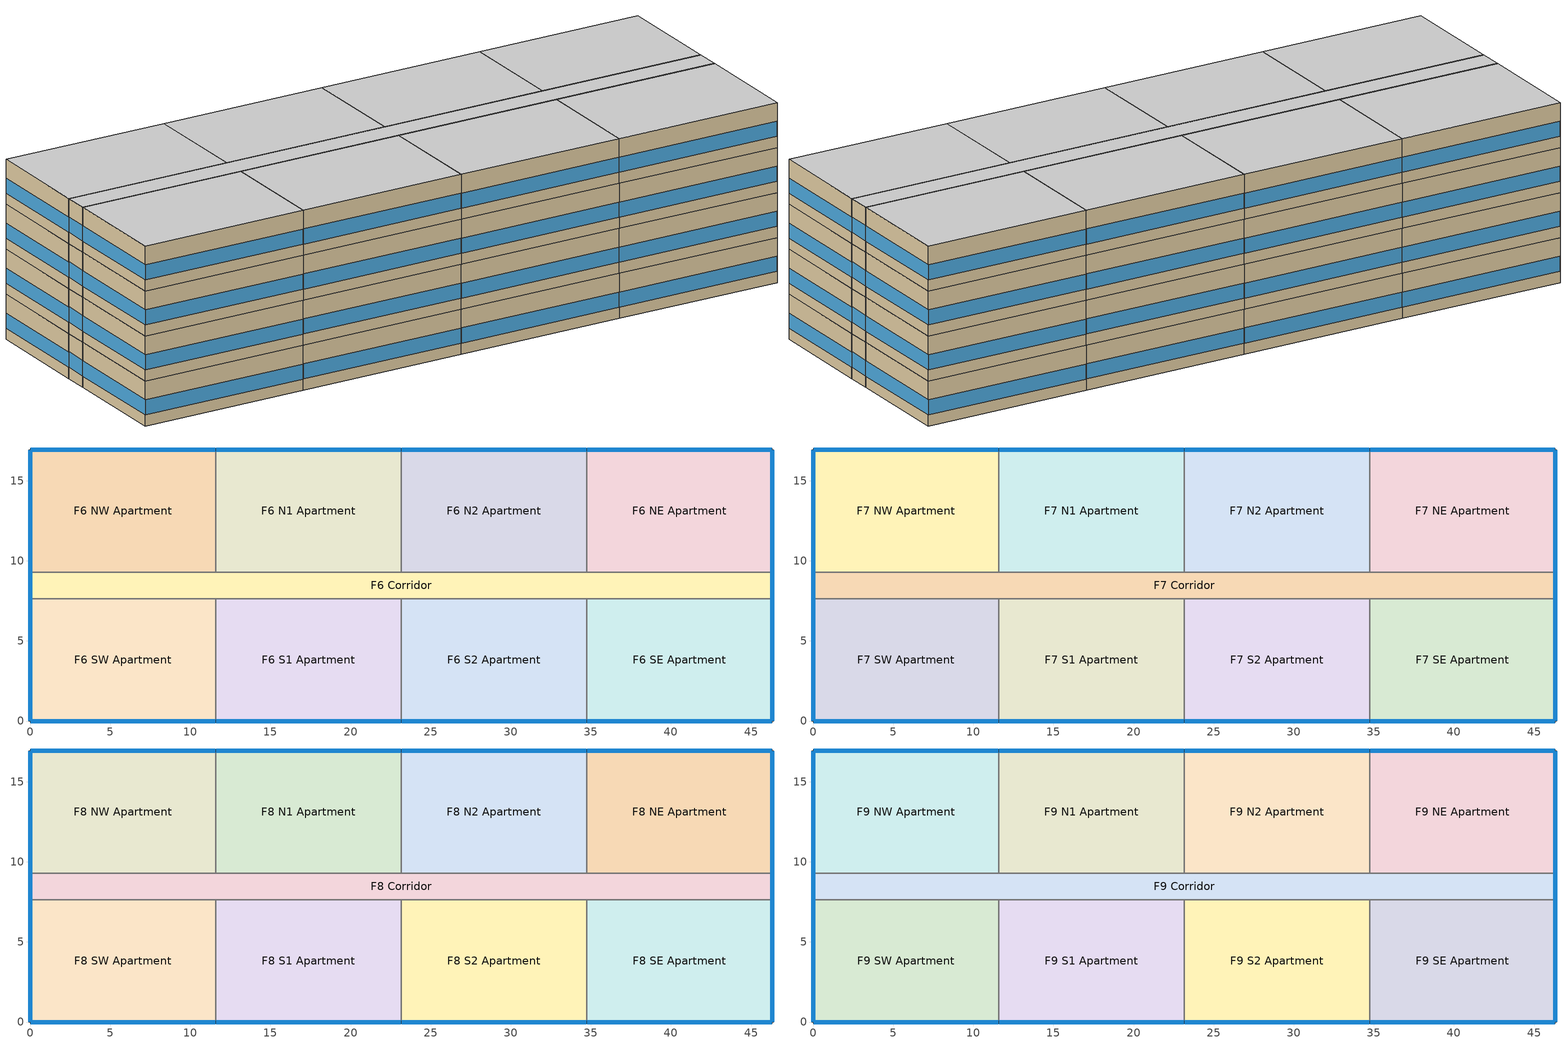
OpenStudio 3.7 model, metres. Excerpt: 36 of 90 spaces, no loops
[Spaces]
F6 S2 Apartment
 floor to M S2 Apartment: 34.75,7.62 34.75,0 23.16,0 23.16,7.62 z15.24
 wall outside: 23.16,0 34.75,0 z15.24:18.29
 wall to F6 Corridor: 34.75,7.62 23.16,7.62 z15.24:18.29
 wall to F6 S1 Apartment: 23.16,7.62 23.16,0 z15.24:18.29
 wall to F6 SE Apartment: 34.75,0 34.75,7.62 z15.24:18.29
 window (BTAP-Ext-FixedWindow:U=0.173 SHGC=0.600): 23.19,0 34.72,0 z16:17.02
F6 NE Apartment
 floor to M NE Apartment: 46.33,16.92 46.33,9.3 34.75,9.3 34.75,16.92 z15.24
 wall outside: 46.33,9.3 46.33,16.92 34.75,16.92 z15.24:18.29
 wall to F6 N2 Apartment: 34.75,16.92 34.75,9.3 z15.24:18.29
 wall to F6 Corridor: 34.75,9.3 46.33,9.3 z15.24:18.29
 window (BTAP-Ext-FixedWindow:U=0.173 SHGC=0.600): 46.33,9.32 46.33,16.89 / 46.3,16.92 34.77,16.92 z16:17.02
F6 S1 Apartment
 floor to M S1 Apartment: 23.16,7.62 23.16,0 11.58,0 11.58,7.62 z15.24
 wall outside: 11.58,0 23.16,0 z15.24:18.29
 wall to F6 SW Apartment: 11.58,7.62 11.58,0 z15.24:18.29
 wall to F6 Corridor: 23.16,7.62 11.58,7.62 z15.24:18.29
 window (BTAP-Ext-FixedWindow:U=0.173 SHGC=0.600): 11.61,0 23.14,0 z16:17.02
F6 Corridor
 floor to M Corridor: 46.33,9.3 46.33,7.62 0,7.62 0,9.3 z15.24
 wall outside: 46.33,7.62 46.33,9.3 / 0,9.3 0,7.62 z15.24:18.29
 wall to F6 N1 Apartment: 23.16,9.3 11.58,9.3 z15.24:18.29
 wall to F6 SE Apartment: 34.75,7.62 46.33,7.62 z15.24:18.29
 wall to F6 SW Apartment: 0,7.62 11.58,7.62 z15.24:18.29
 wall to F6 N2 Apartment: 34.75,9.3 23.16,9.3 z15.24:18.29
 wall to F6 NW Apartment: 11.58,9.3 0,9.3 z15.24:18.29
 window (BTAP-Ext-FixedWindow:U=0.173 SHGC=0.600): 46.33,7.65 46.33,9.27 / 0,9.27 0,7.65 z16:17.05
F6 SE Apartment
 floor to M SE Apartment: 46.33,7.62 46.33,0 34.75,0 34.75,7.62 z15.24
 wall outside: 34.75,0 46.33,0 46.33,7.62 z15.24:18.29
 window (BTAP-Ext-FixedWindow:U=0.173 SHGC=0.600): 46.33,0.03 46.33,7.59 / 34.77,0 46.3,0 z16:17.02
F6 N1 Apartment
 floor to M N1 Apartment: 23.16,16.92 23.16,9.3 11.58,9.3 11.58,16.92 z15.24
 wall outside: 23.16,16.92 11.58,16.92 z15.24:18.29
 wall to F6 N2 Apartment: 23.16,9.3 23.16,16.92 z15.24:18.29
 wall to F6 NW Apartment: 11.58,16.92 11.58,9.3 z15.24:18.29
 window (BTAP-Ext-FixedWindow:U=0.173 SHGC=0.600): 23.14,16.92 11.61,16.92 z16:17.02
F6 NW Apartment
 floor to M NW Apartment: 11.58,16.92 11.58,9.3 0,9.3 0,16.92 z15.24
 wall outside: 11.58,16.92 0,16.92 0,9.3 z15.24:18.29
 window (BTAP-Ext-FixedWindow:U=0.173 SHGC=0.600): 11.56,16.92 0.03,16.92 / 0,16.89 0,9.32 z16:17.02
F6 N2 Apartment
 floor to M N2 Apartment: 34.75,16.92 34.75,9.3 23.16,9.3 23.16,16.92 z15.24
 wall outside: 34.75,16.92 23.16,16.92 z15.24:18.29
 window (BTAP-Ext-FixedWindow:U=0.173 SHGC=0.600): 34.72,16.92 23.19,16.92 z16:17.02
F6 SW Apartment
 floor to M SW Apartment: 11.58,7.62 11.58,0 0,0 0,7.62 z15.24
 wall outside: 0,7.62 0,0 11.58,0 z15.24:18.29
 window (BTAP-Ext-FixedWindow:U=0.173 SHGC=0.600): 0.03,0 11.56,0 / 0,7.59 0,0.03 z16:17.02
F7 SE Apartment
 floor to F6 SE Apartment: 46.33,7.62 46.33,0 34.75,0 34.75,7.62 z18.29
 wall outside: 34.75,0 46.33,0 46.33,7.62 z18.29:21.33
 wall to F7 S2 Apartment: 34.75,7.62 34.75,0 z18.29:21.33
 wall to F7 Corridor: 46.33,7.62 34.75,7.62 z18.29:21.33
 window (BTAP-Ext-FixedWindow:U=0.173 SHGC=0.600): 46.33,0.03 46.33,7.59 / 34.77,0 46.3,0 z19.05:20.07
F7 N2 Apartment
 floor to F6 N2 Apartment: 34.75,16.92 34.75,9.3 23.16,9.3 23.16,16.92 z18.29
 wall outside: 34.75,16.92 23.16,16.92 z18.29:21.33
 wall to F7 Corridor: 23.16,9.3 34.75,9.3 z18.29:21.33
 wall to F7 NE Apartment: 34.75,9.3 34.75,16.92 z18.29:21.33
 wall to F7 N1 Apartment: 23.16,16.92 23.16,9.3 z18.29:21.33
 window (BTAP-Ext-FixedWindow:U=0.173 SHGC=0.600): 34.72,16.92 23.19,16.92 z19.05:20.07
F7 NE Apartment
 floor to F6 NE Apartment: 46.33,16.92 46.33,9.3 34.75,9.3 34.75,16.92 z18.29
 wall outside: 46.33,9.3 46.33,16.92 34.75,16.92 z18.29:21.33
 wall to F7 Corridor: 34.75,9.3 46.33,9.3 z18.29:21.33
 window (BTAP-Ext-FixedWindow:U=0.173 SHGC=0.600): 46.33,9.32 46.33,16.89 / 46.3,16.92 34.77,16.92 z19.05:20.07
F7 S2 Apartment
 floor to F6 S2 Apartment: 34.75,7.62 34.75,0 23.16,0 23.16,7.62 z18.29
 wall outside: 23.16,0 34.75,0 z18.29:21.33
 wall to F7 Corridor: 34.75,7.62 23.16,7.62 z18.29:21.33
 wall to F7 S1 Apartment: 23.16,7.62 23.16,0 z18.29:21.33
 window (BTAP-Ext-FixedWindow:U=0.173 SHGC=0.600): 23.19,0 34.72,0 z19.05:20.07
F7 NW Apartment
 floor to F6 NW Apartment: 11.58,16.92 11.58,9.3 0,9.3 0,16.92 z18.29
 wall outside: 11.58,16.92 0,16.92 0,9.3 z18.29:21.33
 wall to F7 Corridor: 0,9.3 11.58,9.3 z18.29:21.33
 wall to F7 N1 Apartment: 11.58,9.3 11.58,16.92 z18.29:21.33
 window (BTAP-Ext-FixedWindow:U=0.173 SHGC=0.600): 11.56,16.92 0.03,16.92 / 0,16.89 0,9.32 z19.05:20.07
F7 N1 Apartment
 floor to F6 N1 Apartment: 23.16,16.92 23.16,9.3 11.58,9.3 11.58,16.92 z18.29
 wall outside: 23.16,16.92 11.58,16.92 z18.29:21.33
 wall to F7 Corridor: 11.58,9.3 23.16,9.3 z18.29:21.33
 window (BTAP-Ext-FixedWindow:U=0.173 SHGC=0.600): 23.14,16.92 11.61,16.92 z19.05:20.07
F7 S1 Apartment
 floor to F6 S1 Apartment: 23.16,7.62 23.16,0 11.58,0 11.58,7.62 z18.29
 wall outside: 11.58,0 23.16,0 z18.29:21.33
 wall to F7 Corridor: 23.16,7.62 11.58,7.62 z18.29:21.33
 wall to F7 SW Apartment: 11.58,7.62 11.58,0 z18.29:21.33
 window (BTAP-Ext-FixedWindow:U=0.173 SHGC=0.600): 11.61,0 23.14,0 z19.05:20.07
F7 Corridor
 floor to F6 Corridor: 46.33,9.3 46.33,7.62 0,7.62 0,9.3 z18.29
 wall outside: 0,9.3 0,7.62 / 46.33,7.62 46.33,9.3 z18.29:21.33
 wall to F7 SW Apartment: 0,7.62 11.58,7.62 z18.29:21.33
 window (BTAP-Ext-FixedWindow:U=0.173 SHGC=0.600): 46.33,7.65 46.33,9.27 / 0,9.27 0,7.65 z19.05:20.1
F7 SW Apartment
 floor to F6 SW Apartment: 11.58,7.62 11.58,0 0,0 0,7.62 z18.29
 wall outside: 0,7.62 0,0 11.58,0 z18.29:21.33
 window (BTAP-Ext-FixedWindow:U=0.173 SHGC=0.600): 0.03,0 11.56,0 / 0,7.59 0,0.03 z19.05:20.07
F8 SW Apartment
 floor to F7 SW Apartment: 11.58,7.62 11.58,0 0,0 0,7.62 z21.33
 wall outside: 0,7.62 0,0 11.58,0 z21.33:24.38
 wall to F8 Corridor: 11.58,7.62 0,7.62 z21.33:24.38
 wall to F8 S1 Apartment: 11.58,0 11.58,7.62 z21.33:24.38
 window (BTAP-Ext-FixedWindow:U=0.173 SHGC=0.600): 0.03,0 11.56,0 / 0,7.59 0,0.03 z22.1:23.12
F8 N1 Apartment
 floor to F7 N1 Apartment: 23.16,16.92 23.16,9.3 11.58,9.3 11.58,16.92 z21.33
 wall outside: 23.16,16.92 11.58,16.92 z21.33:24.38
 wall to F8 NW Apartment: 11.58,16.92 11.58,9.3 z21.33:24.38
 wall to F8 Corridor: 11.58,9.3 23.16,9.3 z21.33:24.38
 wall to F8 N2 Apartment: 23.16,9.3 23.16,16.92 z21.33:24.38
 window (BTAP-Ext-FixedWindow:U=0.173 SHGC=0.600): 23.14,16.92 11.61,16.92 z22.1:23.12
F8 N2 Apartment
 floor to F7 N2 Apartment: 34.75,16.92 34.75,9.3 23.16,9.3 23.16,16.92 z21.33
 wall outside: 34.75,16.92 23.16,16.92 z21.33:24.38
 wall to F8 Corridor: 23.16,9.3 34.75,9.3 z21.33:24.38
 wall to F8 NE Apartment: 34.75,9.3 34.75,16.92 z21.33:24.38
 window (BTAP-Ext-FixedWindow:U=0.173 SHGC=0.600): 34.72,16.92 23.19,16.92 z22.1:23.12
F8 Corridor
 floor to F7 Corridor: 46.33,9.3 46.33,7.62 0,7.62 0,9.3 z21.33
 wall outside: 46.33,7.62 46.33,9.3 / 0,9.3 0,7.62 z21.33:24.38
 wall to F8 S1 Apartment: 11.58,7.62 23.16,7.62 z21.33:24.38
 wall to F8 SE Apartment: 34.75,7.62 46.33,7.62 z21.33:24.38
 wall to F8 NE Apartment: 46.33,9.3 34.75,9.3 z21.33:24.38
 wall to F8 NW Apartment: 11.58,9.3 0,9.3 z21.33:24.38
 wall to F8 S2 Apartment: 23.16,7.62 34.75,7.62 z21.33:24.38
 window (BTAP-Ext-FixedWindow:U=0.173 SHGC=0.600): 46.33,7.65 46.33,9.27 / 0,9.27 0,7.65 z22.1:23.14
F8 S1 Apartment
 floor to F7 S1 Apartment: 23.16,7.62 23.16,0 11.58,0 11.58,7.62 z21.33
 wall outside: 11.58,0 23.16,0 z21.33:24.38
 wall to F8 S2 Apartment: 23.16,0 23.16,7.62 z21.33:24.38
 window (BTAP-Ext-FixedWindow:U=0.173 SHGC=0.600): 11.61,0 23.14,0 z22.1:23.12
F8 S2 Apartment
 floor to F7 S2 Apartment: 34.75,7.62 34.75,0 23.16,0 23.16,7.62 z21.33
 wall outside: 23.16,0 34.75,0 z21.33:24.38
 wall to F8 SE Apartment: 34.75,0 34.75,7.62 z21.33:24.38
 window (BTAP-Ext-FixedWindow:U=0.173 SHGC=0.600): 23.19,0 34.72,0 z22.1:23.12
F8 SE Apartment
 floor to F7 SE Apartment: 46.33,7.62 46.33,0 34.75,0 34.75,7.62 z21.33
 wall outside: 34.75,0 46.33,0 46.33,7.62 z21.33:24.38
 window (BTAP-Ext-FixedWindow:U=0.173 SHGC=0.600): 46.33,0.03 46.33,7.59 / 34.77,0 46.3,0 z22.1:23.12
F8 NW Apartment
 floor to F7 NW Apartment: 11.58,16.92 11.58,9.3 0,9.3 0,16.92 z21.33
 wall outside: 11.58,16.92 0,16.92 0,9.3 z21.33:24.38
 window (BTAP-Ext-FixedWindow:U=0.173 SHGC=0.600): 11.56,16.92 0.03,16.92 / 0,16.89 0,9.32 z22.1:23.12
F8 NE Apartment
 floor to F7 NE Apartment: 46.33,16.92 46.33,9.3 34.75,9.3 34.75,16.92 z21.33
 wall outside: 46.33,9.3 46.33,16.92 34.75,16.92 z21.33:24.38
 window (BTAP-Ext-FixedWindow:U=0.173 SHGC=0.600): 46.33,9.32 46.33,16.89 / 46.3,16.92 34.77,16.92 z22.1:23.12
F9 SE Apartment
 floor to F8 SE Apartment: 46.33,7.62 46.33,0 34.75,0 34.75,7.62 z24.38
 wall outside: 34.75,0 46.33,0 46.33,7.62 z24.38:27.43
 wall to F9 S2 Apartment: 34.75,7.62 34.75,0 z24.38:27.43
 wall to F9 Corridor: 46.33,7.62 34.75,7.62 z24.38:27.43
 window (BTAP-Ext-FixedWindow:U=0.173 SHGC=0.600): 46.33,0.03 46.33,7.59 z25.14:26.17; 34.77,0 46.3,0 z25.14:26.16
 ceiling to T SE Apartment: 46.33,0 46.33,7.62 34.75,7.62 34.75,0 z27.43
F9 N2 Apartment
 floor to F8 N2 Apartment: 34.75,16.92 34.75,9.3 23.16,9.3 23.16,16.92 z24.38
 wall outside: 34.75,16.92 23.16,16.92 z24.38:27.43
 wall to F9 NE Apartment: 34.75,9.3 34.75,16.92 z24.38:27.43
 wall to F9 Corridor: 23.16,9.3 34.75,9.3 z24.38:27.43
 wall to F9 N1 Apartment: 23.16,16.92 23.16,9.3 z24.38:27.43
 window (BTAP-Ext-FixedWindow:U=0.173 SHGC=0.600): 34.72,16.92 23.19,16.92 z25.14:26.16
 ceiling to T N2 Apartment: 34.75,9.3 34.75,16.92 23.16,16.92 23.16,9.3 z27.43
F9 SW Apartment
 floor to F8 SW Apartment: 11.58,7.62 11.58,0 0,0 0,7.62 z24.38
 wall outside: 0,7.62 0,0 11.58,0 z24.38:27.43
 wall to F9 Corridor: 11.58,7.62 0,7.62 z24.38:27.43
 wall to F9 S1 Apartment: 11.58,0 11.58,7.62 z24.38:27.43
 window (BTAP-Ext-FixedWindow:U=0.173 SHGC=0.600): 0.03,0 11.56,0 z25.14:26.16; 0,7.59 0,0.03 z25.14:26.17
 ceiling to T SW Apartment: 11.58,0 11.58,7.62 0,7.62 0,0 z27.43
F9 Corridor
 floor to F8 Corridor: 46.33,9.3 46.33,7.62 0,7.62 0,9.3 z24.38
 wall outside: 0,9.3 0,7.62 / 46.33,7.62 46.33,9.3 z24.38:27.43
 wall to F9 NE Apartment: 46.33,9.3 34.75,9.3 z24.38:27.43
 wall to F9 NW Apartment: 11.58,9.3 0,9.3 z24.38:27.43
 wall to F9 S1 Apartment: 11.58,7.62 23.16,7.62 z24.38:27.43
 wall to F9 N1 Apartment: 23.16,9.3 11.58,9.3 z24.38:27.43
 wall to F9 S2 Apartment: 23.16,7.62 34.75,7.62 z24.38:27.43
 window (BTAP-Ext-FixedWindow:U=0.173 SHGC=0.600): 46.33,7.65 46.33,9.27 / 0,9.27 0,7.65 z25.14:26.19
 ceiling to T Corridor: 46.33,7.62 46.33,9.3 0,9.3 0,7.62 z27.43
F9 NE Apartment
 floor to F8 NE Apartment: 46.33,16.92 46.33,9.3 34.75,9.3 34.75,16.92 z24.38
 wall outside: 46.33,9.3 46.33,16.92 34.75,16.92 z24.38:27.43
 window (BTAP-Ext-FixedWindow:U=0.173 SHGC=0.600): 46.33,9.32 46.33,16.89 z25.14:26.17; 46.3,16.92 34.77,16.92 z25.14:26.16
 ceiling to T NE Apartment: 46.33,9.3 46.33,16.92 34.75,16.92 34.75,9.3 z27.43
F9 S1 Apartment
 floor to F8 S1 Apartment: 23.16,7.62 23.16,0 11.58,0 11.58,7.62 z24.38
 wall outside: 11.58,0 23.16,0 z24.38:27.43
 wall to F9 S2 Apartment: 23.16,0 23.16,7.62 z24.38:27.43
 window (BTAP-Ext-FixedWindow:U=0.173 SHGC=0.600): 11.61,0 23.14,0 z25.14:26.16
 ceiling to T S1 Apartment: 23.16,0 23.16,7.62 11.58,7.62 11.58,0 z27.43
F9 S2 Apartment
 floor to F8 S2 Apartment: 34.75,7.62 34.75,0 23.16,0 23.16,7.62 z24.38
 wall outside: 23.16,0 34.75,0 z24.38:27.43
 window (BTAP-Ext-FixedWindow:U=0.173 SHGC=0.600): 23.19,0 34.72,0 z25.14:26.16
 ceiling to T S2 Apartment: 34.75,0 34.75,7.62 23.16,7.62 23.16,0 z27.43
F9 NW Apartment
 floor to F8 NW Apartment: 11.58,16.92 11.58,9.3 0,9.3 0,16.92 z24.38
 wall outside: 11.58,16.92 0,16.92 0,9.3 z24.38:27.43
 wall to F9 N1 Apartment: 11.58,9.3 11.58,16.92 z24.38:27.43
 window (BTAP-Ext-FixedWindow:U=0.173 SHGC=0.600): 11.56,16.92 0.03,16.92 z25.14:26.16; 0,16.89 0,9.32 z25.14:26.17
 ceiling to T NW Apartment: 11.58,9.3 11.58,16.92 0,16.92 0,9.3 z27.43
F9 N1 Apartment
 floor to F8 N1 Apartment: 23.16,16.92 23.16,9.3 11.58,9.3 11.58,16.92 z24.38
 wall outside: 23.16,16.92 11.58,16.92 z24.38:27.43
 window (BTAP-Ext-FixedWindow:U=0.173 SHGC=0.600): 23.14,16.92 11.61,16.92 z25.14:26.16
 ceiling to T N1 Apartment: 23.16,9.3 23.16,16.92 11.58,16.92 11.58,9.3 z27.43
[Site]
Calgary Intl AP_AB_CAN: Latitude {deg}=51.11; Longitude {deg}=-114.02; Time Zone {hr}=-7; Elevation {m}=1084.1; Terrain=City
[Building]
HighriseApartment: North Axis {deg}=0; Default Construction Set=BTAP-Mass at hdd = 5000.0; Standards Number of Stories=10; Standards Number of Above Ground Stories=10; Standards Template=NECB2020; Standards Building Type=HighriseApartment
[Site:WaterMainsTemperature]
Calculation Method=Correlation; Annual Average Outdoor Air Temperature {C}=4.69167; Maximum Difference In Monthly Average Outdoor Air Temperatures {deltaC}=24.6
[Site:GroundTemperature:BuildingSurface]
19.527, 19.502, 19.536, 19.598, 20.002, 21.64, 22.225, 22.375, 21.449, 20.121, 19.802, 19.633
[ClimateZones]
Climate Zone Institution Name 1=ASHRAE; Climate Zone Document Name 1=ANSI/ASHRAE Standard 169; Climate Zone Document Year 1=2006; Climate Zone Value 1=7
[SizingPeriod:DesignDay] Barometric Pressure {Pa}=88961; Rain Indicator=No; Snow Indicator=No; Day of Month=21; Daylight Saving Time Indicator=No; Humidity Condition Type=Wetbulb; Dry-Bulb Temperature Range Modifier Type=DefaultMultipliers
Name | Maximum Dry-Bulb Temperature {C} | Daily Dry-Bulb Temperature Range {deltaC} | Wind Speed {m/s} | Wind Direction {deg} | Month | Day Type | Wetbulb or DewPoint at Maximum Dry-Bulb {C} | Solar Model Indicator | ASHRAE Clear Sky Optical Depth for Beam Irradiance | ASHRAE Clear Sky Optical Depth for Diffuse Irradiance | Sky Clearness
Calgary Intl AP Ann Clg .4% Condns DB=>MWB | 28.8 | 12.3 | 4.5 | 160 | 7 | SummerDesignDay | 16 | ASHRAETau | 0.34 | 2.419
Calgary Intl AP Ann Clg .4% Condns WB=>MDB | 25.5 | 12.3 | 4.5 | 160 | 7 | SummerDesignDay | 17.8 | ASHRAETau | 0.34 | 2.419
Calgary Intl AP Ann Htg 99.6% Condns DB | -27.7 | 0 | 2.7 | 200 | 1 | WinterDesignDay | -27.7 | ASHRAEClearSky |  |  | 0
[Site:GroundTemperature:Shallow]
-1.6, -5.4, -6.4, -5.5, -0.4, 5.3, 10.8, 14.7, 15.8, 14, 9.5, 4
[Site:GroundTemperature:Deep]
4, 1.3, -0.4, -0.9, 0.1, 2.3, 5.2, 8, 9.9, 10.3, 9.2, 7
[Site:GroundTemperature:FCfactorMethod]
January Ground Temperature {C}=5.5; February Ground Temperature {C}=-2; March Ground Temperature {C}=-7.6; April Ground Temperature {C}=-6.3; May Ground Temperature {C}=-6.6; June Ground Temperature {C}=-0.3; July Ground Temperature {C}=4.9; August Ground Temperature {C}=10.2; September Ground Temperature {C}=13.8; October Ground Temperature {C}=17; November Ground Temperature {C}=16.6; December Ground Temperature {C}=11.1
[Material:NoMass] Roughness=Smooth; Thermal Absorptance=0.9; Solar Absorptance=0.7
Name | Thermal Resistance {m2-K/W} | Visible Absorptance
Typical Carpet Pad; Typical Carpet Pad 1 | 0.21648 | 0.8
Typical Insulation 1 | 6.98591 | 0.7
Typical Insulation 2 | 4.38022 | 0.7
Typical Insulation 3 | 8.26445 | 0.7
Typical Carpet Pad 2 | 1.25503 | 0.8
Typical Carpet Pad 3; Typical Carpet Pad 4 | 3.45515 | 0.8
Typical Insulation 4 | 0.578017 | 0.7
Typical Insulation 5 | 0.578035 | 0.7
[Material]
Name | Roughness | Thickness {m} | Conductivity {W/m-K} | Density {kg/m3} | Specific Heat {J/kg-K} | Thermal Absorptance | Solar Absorptance | Visible Absorptance
G05 25mm wood | MediumSmooth | 0.0254 | 0.15 | 608 | 1630 | 0.9 | 0.5 | 0.5
100mm Normalweight concrete floor 1 | MediumSmooth | 0.1016 | 2.31 | 2322 | 832
G01 13mm gypsum board 1 | Smooth | 0.0127 | 0.16 | 800 | 1090 | 0.9 | 0.7 | 0.5
4 in. Normalweight Concrete Floor 1 | MediumRough | 0.1016 | 2.31 | 2322 | 832 | 0.9 | 0.7 | 0.7
1IN Stucco 1 | Smooth | 0.0253 | 0.6918 | 1858 | 837 | 0.9 | 0.7 | 0.92
8IN CONCRETE HW RefBldg 1 | Rough | 0.2032 | 1.311 | 2240 | 836.8 | 0.9 | 0.7 | 0.7
1/2IN Gypsum 1 | Smooth | 0.0127 | 0.16 | 784.9 | 830 | 0.9 | 0.4 | 0.4
Metal Roof Surface 1; F08 Metal surface 1 | Smooth | 0.0008 | 45.28 | 7824 | 500 | 0.9 | 0.7 | 0.7
6 in. Normalweight Concrete Floor 1; 6 in. Normalweight Concrete Floor 2; 6 in. Normalweight Concrete Floor 3 | MediumRough | 0.1524 | 2.31 | 2322 | 832 | 0.9 | 0.7 | 0.7
[Construction]
BTAP-Int-Partition; BTAP-Int-Door: G05 25mm wood
BTAP-Int-Floor: 100mm Normalweight concrete floor 1, Typical Carpet Pad
BTAP-Int-Wall: G01 13mm gypsum board 1, G01 13mm gypsum board 1
BTAP-Int-Ceiling: Typical Carpet Pad, 100mm Normalweight concrete floor 1
BTAP-Int-Window: SimpleGlazing
BTAP-Ext-Floor-Mass:U-0.138: Typical Insulation 1, 4 in. Normalweight Concrete Floor 1, Typical Carpet Pad 1
BTAP-Ext-Wall-Mass:U-0.215: 1IN Stucco 1, 8IN CONCRETE HW RefBldg 1, Typical Insulation 2, 1/2IN Gypsum 1
BTAP-Ext-Roof-Metal:U-0.121: Metal Roof Surface 1, Typical Insulation 3
BTAP-Grnd-Floor-Mass:U-0.757: 6 in. Normalweight Concrete Floor 1, Typical Carpet Pad 2
BTAP-Grnd-Wall-Mass:U-0.284: 6 in. Normalweight Concrete Floor 2, Typical Carpet Pad 3
BTAP-Grnd-Roof-Mass:U-0.284: 6 in. Normalweight Concrete Floor 3, Typical Carpet Pad 4
BTAP-Ext-FixedWindow:U=0.173 SHGC=0.600; BTAP-Ext-GlassDoors:U=0.173 SHGC=0.600: SimpleGlazing:U=0.173 SHGC=0.600
BTAP-Ext-Door:U-1.73: F08 Metal surface 1, Typical Insulation 4
BTAP-Ext-OverHeadDoor:U-1.73: Typical Insulation 5
BTAP-Ext-Skylights:U=0.241 SHGC=0.600; BTAP-Ext-DaylightDomes:U=0.241 SHGC=0.600; BTAP-Ext-DaylightDiffuser:U=0.241 SHGC=0.600: SimpleGlazing:U=0.241 SHGC=0.600
[DefaultConstructionSet]
BTAP-Mass at hdd = 5000.0: Default Exterior Surface Constructions=BTAP-Mass at hdd = 5000.0; Default Interior Surface Constructions=Default Surface Constructions 2; Default Ground Contact Surface Constructions=BTAP-Mass at hdd = 5000.0 1; Default Exterior SubSurface Constructions=BTAP-Mass at hdd = 5000.0; Default Interior SubSurface Constructions=Default Sub Surface Constructions 2; Interior Partition Construction=BTAP-Int-Partition
[DefaultSurfaceConstructions]
Name | Floor Construction | Wall Construction | Roof Ceiling Construction
Default Surface Constructions 2 | BTAP-Int-Floor | BTAP-Int-Wall | BTAP-Int-Ceiling
BTAP-Mass at hdd = 5000.0 | BTAP-Ext-Floor-Mass:U-0.138 | BTAP-Ext-Wall-Mass:U-0.215 | BTAP-Ext-Roof-Metal:U-0.121
BTAP-Mass at hdd = 5000.0 1 | BTAP-Grnd-Floor-Mass:U-0.757 | BTAP-Grnd-Wall-Mass:U-0.284 | BTAP-Grnd-Roof-Mass:U-0.284
[DefaultSubSurfaceConstructions]
Name | Fixed Window Construction | Operable Window Construction | Door Construction | Glass Door Construction | Overhead Door Construction | Skylight Construction | Tubular Daylight Dome Construction | Tubular Daylight Diffuser Construction
Default Sub Surface Constructions 2 | BTAP-Int-Window | BTAP-Int-Window | BTAP-Int-Door
BTAP-Mass at hdd = 5000.0 | BTAP-Ext-FixedWindow:U=0.173 SHGC=0.600 | BTAP-Ext-FixedWindow:U=0.173 SHGC=0.600 | BTAP-Ext-Door:U-1.73 | BTAP-Ext-GlassDoors:U=0.173 SHGC=0.600 | BTAP-Ext-OverHeadDoor:U-1.73 | BTAP-Ext-Skylights:U=0.241 SHGC=0.600 | BTAP-Ext-DaylightDomes:U=0.241 SHGC=0.600 | BTAP-Ext-DaylightDiffuser:U=0.241 SHGC=0.600
[WindowMaterial:SimpleGlazingSystem] Solar Heat Gain Coefficient=0.6; Visible Transmittance=0.21
Name | U-Factor {W/m2-K}
SimpleGlazing | 2.2
SimpleGlazing:U=0.173 SHGC=0.600 | 1.73
SimpleGlazing:U=0.241 SHGC=0.600 | 2.41
[Space] Part of Total Floor Area=Yes; Volume {m3}=Autocalculate
Name | Space Type | Building Story | Thermal Zone
F8 SE Apartment | Space Function Dwelling units general | Building Story 8 | DU_BT=Space Function_ST=Dwelling units general_FL=Building Story 8_SCHG 5
F8 SW Apartment | Space Function Dwelling units general | Building Story 8 | DU_BT=Space Function_ST=Dwelling units general_FL=Building Story 8_SCHG 3
F6 NE Apartment | Space Function Dwelling units general | Building Story 6 | DU_BT=Space Function_ST=Dwelling units general_FL=Building Story 6_SCHG 5
F9 SE Apartment | Space Function Dwelling units general | Building Story 9 | DU_BT=Space Function_ST=Dwelling units general_FL=Building Story 9_SCHG 5
F6 S1 Apartment | Space Function Dwelling units general | Building Story 6 | DU_BT=Space Function_ST=Dwelling units general_FL=Building Story 6_SCHG 6
F7 S1 Apartment | Space Function Dwelling units general | Building Story 7 | DU_BT=Space Function_ST=Dwelling units general_FL=Building Story 7_SCHG 5
F7 SE Apartment | Space Function Dwelling units general | Building Story 7 | DU_BT=Space Function_ST=Dwelling units general_FL=Building Story 7_SCHG 2
F6 SE Apartment | Space Function Dwelling units general | Building Story 6 | DU_BT=Space Function_ST=Dwelling units general_FL=Building Story 6_SCHG 4
F7 NW Apartment | Space Function Dwelling units general | Building Story 7 | DU_BT=Space Function_ST=Dwelling units general_FL=Building Story 7_SCHG 4
F7 N2 Apartment | Space Function Dwelling units general | Building Story 7 | DU_BT=Space Function_ST=Dwelling units general_FL=Building Story 7_SCHG 7
F7 SW Apartment | Space Function Dwelling units general | Building Story 7 | DU_BT=Space Function_ST=Dwelling units general_FL=Building Story 7_SCHG 1
F8 N1 Apartment | Space Function Dwelling units general | Building Story 8 | DU_BT=Space Function_ST=Dwelling units general_FL=Building Story 8_SCHG 7
F7 NE Apartment | Space Function Dwelling units general | Building Story 7 | DU_BT=Space Function_ST=Dwelling units general_FL=Building Story 7_SCHG
F8 N2 Apartment | Space Function Dwelling units general | Building Story 8 | DU_BT=Space Function_ST=Dwelling units general_FL=Building Story 8_SCHG 4
F9 S1 Apartment | Space Function Dwelling units general | Building Story 9 | DU_BT=Space Function_ST=Dwelling units general_FL=Building Story 9_SCHG 3
F6 S2 Apartment | Space Function Dwelling units general | Building Story 6 | DU_BT=Space Function_ST=Dwelling units general_FL=Building Story 6_SCHG 7
F9 NW Apartment | Space Function Dwelling units general | Building Story 9 | DU_BT=Space Function_ST=Dwelling units general_FL=Building Story 9_SCHG 6
F6 Corridor | Space Function Corridor/Transition area other-sch-G | Building Story 6 | WILD_ST=Corridor/Transition area other-sch-G_FL=Building Story 6_SCH=G
F7 S2 Apartment | Space Function Dwelling units general | Building Story 7 | DU_BT=Space Function_ST=Dwelling units general_FL=Building Story 7_SCHG 6
F9 NE Apartment | Space Function Dwelling units general | Building Story 9 | DU_BT=Space Function_ST=Dwelling units general_FL=Building Story 9_SCHG 4
F8 NE Apartment | Space Function Dwelling units general | Building Story 8 | DU_BT=Space Function_ST=Dwelling units general_FL=Building Story 8_SCHG 6
F9 N2 Apartment | Space Function Dwelling units general | Building Story 9 | DU_BT=Space Function_ST=Dwelling units general_FL=Building Story 9_SCHG 2
F9 S2 Apartment | Space Function Dwelling units general | Building Story 9 | DU_BT=Space Function_ST=Dwelling units general_FL=Building Story 9_SCHG 1
F8 Corridor | Space Function Corridor/Transition area other-sch-G | Building Story 8 | WILD_ST=Corridor/Transition area other-sch-G_FL=Building Story 8_SCH=G
F8 S1 Apartment | Space Function Dwelling units general | Building Story 8 | DU_BT=Space Function_ST=Dwelling units general_FL=Building Story 8_SCHG 2
F7 N1 Apartment | Space Function Dwelling units general | Building Story 7 | DU_BT=Space Function_ST=Dwelling units general_FL=Building Story 7_SCHG 3
F8 NW Apartment | Space Function Dwelling units general | Building Story 8 | DU_BT=Space Function_ST=Dwelling units general_FL=Building Story 8_SCHG 1
F9 N1 Apartment | Space Function Dwelling units general | Building Story 9 | DU_BT=Space Function_ST=Dwelling units general_FL=Building Story 9_SCHG
F6 N1 Apartment | Space Function Dwelling units general | Building Story 6 | DU_BT=Space Function_ST=Dwelling units general_FL=Building Story 6_SCHG 3
F8 S2 Apartment | Space Function Dwelling units general | Building Story 8 | DU_BT=Space Function_ST=Dwelling units general_FL=Building Story 8_SCHG
F6 N2 Apartment | Space Function Dwelling units general | Building Story 6 | DU_BT=Space Function_ST=Dwelling units general_FL=Building Story 6_SCHG 1
F9 SW Apartment | Space Function Dwelling units general | Building Story 9 | DU_BT=Space Function_ST=Dwelling units general_FL=Building Story 9_SCHG 7
F9 Corridor | Space Function Corridor/Transition area other-sch-G | Building Story 9 | WILD_ST=Corridor/Transition area other-sch-G_FL=Building Story 9_SCH=G
F6 NW Apartment | Space Function Dwelling units general | Building Story 6 | DU_BT=Space Function_ST=Dwelling units general_FL=Building Story 6_SCHG
F7 Corridor | Space Function Corridor/Transition area other-sch-G | Building Story 7 | WILD_ST=Corridor/Transition area other-sch-G_FL=Building Story 7_SCH=G
F6 SW Apartment | Space Function Dwelling units general | Building Story 6 | DU_BT=Space Function_ST=Dwelling units general_FL=Building Story 6_SCHG 2
[EvaporativeFluidCooler:SingleSpeed]
Central Tower: Design Air Flow Rate {m3/s}=autosize; Fan Power at Design Air Flow Rate {W}=autosize; Design Spray Water Flow Rate {m3/s}=0.002208; Performance Input Method=UFactorTimesAreaAndDesignWaterFlowRate; U-factor Times Area Value at Design Air Flow Rate {W/K}=autosize; Design Water Flow Rate {m3/s}=autosize; Capacity Control=FanCycling; Sizing Factor=1; Evaporation Loss Mode=SaturatedExit; Drift Loss Percent {percent}=0.008; Blowdown Calculation Mode=ConcentrationRatio; Blowdown Concentration Ratio=3
[BuildingStory]
Name | Nominal Z Coordinate {m}
Building Story 6 | 15.2393
Building Story 7 | 18.2871
Building Story 8 | 21.3349
Building Story 9 | 24.3828
[SpaceType] Standards Building Type=Space Function
Name | Default Schedule Set | Design Specification Outdoor Air Object | Standards Space Type
Space Function Corridor/Transition area other-sch-G | Space Function Corridor/Transition area other-sch-G Schedule Set | Space Function Corridor/Transition area other-sch-G Ventilation | Corridor/Transition area other-sch-G
Space Function Dwelling units general | Space Function Dwelling units general Schedule Set | Space Function Dwelling units general Ventilation | Dwelling units general
[People:Definition] Number of People Calculation Method=People/Area; Fraction Radiant=0.3
Name | People per Space Floor Area {person/m2}
Space Function Corridor/Transition area other-sch-G People Definition | 0.0100036
Space Function Dwelling units general People Definition | 0.0400145
[People] Work Efficiency Schedule=Work Efficiency Schedule; Clothing Insulation Schedule=Clothing Schedule; Air Velocity Schedule=Air Velocity Schedule; Multiplier=1
Name | People Definition | Space or SpaceType
Space Function Corridor/Transition area other-sch-G People | Space Function Corridor/Transition area other-sch-G People Definition | Space Function Corridor/Transition area other-sch-G
Space Function Dwelling units general People | Space Function Dwelling units general People Definition | Space Function Dwelling units general
[Lights:Definition] Design Level Calculation Method=Watts/Area; Fraction Radiant=0.5; Fraction Visible=0.2
Name | Watts per Space Floor Area {W/m2}
Space Function Corridor/Transition area other-sch-G Lights Definition | 4.4
Space Function Dwelling units general Lights Definition | 5.00182
[Lights] Fraction Replaceable=1
Name | Lights Definition | Space or SpaceType
Space Function Corridor/Transition area other-sch-G Lights | Space Function Corridor/Transition area other-sch-G Lights Definition | Space Function Corridor/Transition area other-sch-G
Space Function Dwelling units general Lights | Space Function Dwelling units general Lights Definition | Space Function Dwelling units general
[DesignSpecification:OutdoorAir] Outdoor Air Method=Sum; Outdoor Air Flow per Floor Area {m3/s-m2}=0.0003048
Name | Outdoor Air Flow per Person {m3/s-person}
Space Function Corridor/Transition area other-sch-G Ventilation
Space Function Dwelling units general Ventilation | 0.00235974
[DefaultScheduleSet] Number of People Schedule=NECB-G-Occupancy; People Activity Level Schedule=NECB-Activity; Lighting Schedule=NECB-G-Lighting; Electric Equipment Schedule=NECB-G-Electric-Equipment; Infiltration Schedule=Always On
Space Function Corridor/Transition area other-sch-G Schedule Set; Space Function Dwelling units general Schedule Set
[ThermostatSetpoint:DualSetpoint] Heating Setpoint Temperature Schedule=NECB-G-Thermostat Setpoint-Heating; Cooling Setpoint Temperature Schedule=NECB-G-Thermostat Setpoint-Cooling
Space Function Dwelling units general Thermostat 164; Space Function Dwelling units general Thermostat 168; Space Function Dwelling units general Thermostat 169; Space Function Dwelling units general Thermostat 173; Space Function Dwelling units general Thermostat 174; Space Function Dwelling units general Thermostat 176; Space Function Dwelling units general Thermostat 177; Space Function Dwelling units general Thermostat 180; Space Function Dwelling units general Thermostat 181; Space Function Dwelling units general Thermostat 182; Space Function Dwelling units general Thermostat 187; Space Function Dwelling units general Thermostat 188; Space Function Dwelling units general Thermostat 190; Space Function Dwelling units general Thermostat 191; Space Function Dwelling units general Thermostat 192; Space Function Dwelling units general Thermostat 193; Space Function Dwelling units general Thermostat 196; Space Function Dwelling units general Thermostat 197; Space Function Dwelling units general Thermostat 199; Space Function Dwelling units general Thermostat 203; Space Function Dwelling units general Thermostat 204; Space Function Dwelling units general Thermostat 205; Space Function Dwelling units general Thermostat 207; Space Function Dwelling units general Thermostat 210; Space Function Dwelling units general Thermostat 215; Space Function Dwelling units general Thermostat 220; Space Function Dwelling units general Thermostat 224; Space Function Dwelling units general Thermostat 226; Space Function Dwelling units general Thermostat 227; Space Function Dwelling units general Thermostat 230; Space Function Dwelling units general Thermostat 231; Space Function Dwelling units general Thermostat 239; Space Function Corridor/Transition area other-sch-G Thermostat 23; Space Function Corridor/Transition area other-sch-G Thermostat 25; Space Function Corridor/Transition area other-sch-G Thermostat 26; Space Function Corridor/Transition area other-sch-G Thermostat 27
[ElectricEquipment:Definition]
Space Function Dwelling units general Elec Equip Definition: Design Level Calculation Method=Watts/Area; Watts per Space Floor Area {W/m2}=5.00182; Fraction Radiant=0.5
[ElectricEquipment]
Space Function Dwelling units general Elec Equip: Electric Equipment Definition=Space Function Dwelling units general Elec Equip Definition; Space or SpaceType=Space Function Dwelling units general
[SpaceInfiltration:DesignFlowRate] Schedule=Always On Discrete; Design Flow Rate Calculation Method=Flow/ExteriorArea; Flow per Exterior Surface Area {m3/s-m2}=0.000345325; Constant Term Coefficient=0; Temperature Term Coefficient=0; Velocity Term Coefficient=0.224; Velocity Squared Term Coefficient=0
Name | Space or SpaceType
F6 Corridor Infiltration | F6 Corridor
F6 N1 Apartment Infiltration | F6 N1 Apartment
F6 N2 Apartment Infiltration | F6 N2 Apartment
F6 NE Apartment Infiltration | F6 NE Apartment
F6 NW Apartment Infiltration | F6 NW Apartment
F6 S1 Apartment Infiltration | F6 S1 Apartment
F6 S2 Apartment Infiltration | F6 S2 Apartment
F6 SE Apartment Infiltration | F6 SE Apartment
F6 SW Apartment Infiltration | F6 SW Apartment
F7 Corridor Infiltration | F7 Corridor
F7 N1 Apartment Infiltration | F7 N1 Apartment
F7 N2 Apartment Infiltration | F7 N2 Apartment
F7 NE Apartment Infiltration | F7 NE Apartment
F7 NW Apartment Infiltration | F7 NW Apartment
F7 S1 Apartment Infiltration | F7 S1 Apartment
F7 S2 Apartment Infiltration | F7 S2 Apartment
F7 SE Apartment Infiltration | F7 SE Apartment
F7 SW Apartment Infiltration | F7 SW Apartment
F8 Corridor Infiltration | F8 Corridor
F8 N1 Apartment Infiltration | F8 N1 Apartment
F8 N2 Apartment Infiltration | F8 N2 Apartment
F8 NE Apartment Infiltration | F8 NE Apartment
F8 NW Apartment Infiltration | F8 NW Apartment
F8 S1 Apartment Infiltration | F8 S1 Apartment
F8 S2 Apartment Infiltration | F8 S2 Apartment
F8 SE Apartment Infiltration | F8 SE Apartment
F8 SW Apartment Infiltration | F8 SW Apartment
F9 Corridor Infiltration | F9 Corridor
F9 N1 Apartment Infiltration | F9 N1 Apartment
F9 N2 Apartment Infiltration | F9 N2 Apartment
F9 NE Apartment Infiltration | F9 NE Apartment
F9 NW Apartment Infiltration | F9 NW Apartment
F9 S1 Apartment Infiltration | F9 S1 Apartment
F9 S2 Apartment Infiltration | F9 S2 Apartment
F9 SE Apartment Infiltration | F9 SE Apartment
F9 SW Apartment Infiltration | F9 SW Apartment
[ThermalZone] Use Ideal Air Loads=No
Name | Thermostat
DU_BT=Space Function_ST=Dwelling units general_FL=Building Story 6_SCHG | Space Function Dwelling units general Thermostat 164
DU_BT=Space Function_ST=Dwelling units general_FL=Building Story 8_SCHG | Space Function Dwelling units general Thermostat 168
DU_BT=Space Function_ST=Dwelling units general_FL=Building Story 9_SCHG | Space Function Dwelling units general Thermostat 169
DU_BT=Space Function_ST=Dwelling units general_FL=Building Story 8_SCHG 1 | Space Function Dwelling units general Thermostat 173
DU_BT=Space Function_ST=Dwelling units general_FL=Building Story 8_SCHG 2 | Space Function Dwelling units general Thermostat 174
DU_BT=Space Function_ST=Dwelling units general_FL=Building Story 6_SCHG 1 | Space Function Dwelling units general Thermostat 176
DU_BT=Space Function_ST=Dwelling units general_FL=Building Story 9_SCHG 1 | Space Function Dwelling units general Thermostat 177
DU_BT=Space Function_ST=Dwelling units general_FL=Building Story 9_SCHG 2 | Space Function Dwelling units general Thermostat 180
DU_BT=Space Function_ST=Dwelling units general_FL=Building Story 9_SCHG 3 | Space Function Dwelling units general Thermostat 181
DU_BT=Space Function_ST=Dwelling units general_FL=Building Story 7_SCHG | Space Function Dwelling units general Thermostat 182
DU_BT=Space Function_ST=Dwelling units general_FL=Building Story 7_SCHG 1 | Space Function Dwelling units general Thermostat 187
DU_BT=Space Function_ST=Dwelling units general_FL=Building Story 7_SCHG 2 | Space Function Dwelling units general Thermostat 188
DU_BT=Space Function_ST=Dwelling units general_FL=Building Story 7_SCHG 3 | Space Function Dwelling units general Thermostat 190
DU_BT=Space Function_ST=Dwelling units general_FL=Building Story 9_SCHG 4 | Space Function Dwelling units general Thermostat 191
DU_BT=Space Function_ST=Dwelling units general_FL=Building Story 6_SCHG 2 | Space Function Dwelling units general Thermostat 192
DU_BT=Space Function_ST=Dwelling units general_FL=Building Story 6_SCHG 3 | Space Function Dwelling units general Thermostat 193
DU_BT=Space Function_ST=Dwelling units general_FL=Building Story 8_SCHG 3 | Space Function Dwelling units general Thermostat 196
DU_BT=Space Function_ST=Dwelling units general_FL=Building Story 6_SCHG 4 | Space Function Dwelling units general Thermostat 197
DU_BT=Space Function_ST=Dwelling units general_FL=Building Story 6_SCHG 5 | Space Function Dwelling units general Thermostat 199
DU_BT=Space Function_ST=Dwelling units general_FL=Building Story 6_SCHG 6 | Space Function Dwelling units general Thermostat 203
DU_BT=Space Function_ST=Dwelling units general_FL=Building Story 8_SCHG 4 | Space Function Dwelling units general Thermostat 204
DU_BT=Space Function_ST=Dwelling units general_FL=Building Story 9_SCHG 5 | Space Function Dwelling units general Thermostat 205
DU_BT=Space Function_ST=Dwelling units general_FL=Building Story 8_SCHG 5 | Space Function Dwelling units general Thermostat 207
DU_BT=Space Function_ST=Dwelling units general_FL=Building Story 6_SCHG 7 | Space Function Dwelling units general Thermostat 210
DU_BT=Space Function_ST=Dwelling units general_FL=Building Story 7_SCHG 4 | Space Function Dwelling units general Thermostat 215
DU_BT=Space Function_ST=Dwelling units general_FL=Building Story 9_SCHG 6 | Space Function Dwelling units general Thermostat 220
DU_BT=Space Function_ST=Dwelling units general_FL=Building Story 7_SCHG 5 | Space Function Dwelling units general Thermostat 224
DU_BT=Space Function_ST=Dwelling units general_FL=Building Story 9_SCHG 7 | Space Function Dwelling units general Thermostat 226
DU_BT=Space Function_ST=Dwelling units general_FL=Building Story 8_SCHG 6 | Space Function Dwelling units general Thermostat 227
DU_BT=Space Function_ST=Dwelling units general_FL=Building Story 7_SCHG 6 | Space Function Dwelling units general Thermostat 230
DU_BT=Space Function_ST=Dwelling units general_FL=Building Story 8_SCHG 7 | Space Function Dwelling units general Thermostat 231
DU_BT=Space Function_ST=Dwelling units general_FL=Building Story 7_SCHG 7 | Space Function Dwelling units general Thermostat 239
WILD_ST=Corridor/Transition area other-sch-G_FL=Building Story 8_SCH=G | Space Function Corridor/Transition area other-sch-G Thermostat 23
WILD_ST=Corridor/Transition area other-sch-G_FL=Building Story 9_SCH=G | Space Function Corridor/Transition area other-sch-G Thermostat 25
WILD_ST=Corridor/Transition area other-sch-G_FL=Building Story 6_SCH=G | Space Function Corridor/Transition area other-sch-G Thermostat 26
WILD_ST=Corridor/Transition area other-sch-G_FL=Building Story 7_SCH=G | Space Function Corridor/Transition area other-sch-G Thermostat 27
[Foundation:Kiva]
Bldg Kiva Foundation: Wall Height Above Grade {m}=0; Wall Depth Below Slab {m}=0
[Foundation:Kiva:Settings]

[AvailabilityManager:NightCycle] Applicability Schedule=Always On Discrete; Control Type=CycleOnAny; Thermostat Tolerance {deltaC}=1; Cycling Run Time {s}=3600
Availability Manager Night Cycle 1; Availability Manager Night Cycle 2
[HeatExchanger:AirToAir:SensibleAndLatent] Availability Schedule=Always On Discrete; Nominal Supply Air Flow Rate {m3/s}=autosize; Sensible Effectiveness at 100% Heating Air Flow=0.5; Latent Effectiveness at 100% Heating Air Flow=0.5; Sensible Effectiveness at 75% Heating Air Flow=0.5; Latent Effectiveness at 75% Heating Air Flow=0.5; Sensible Effectiveness at 100% Cooling Air Flow=0.5; Latent Effectiveness at 100% Cooling Air Flow=0.5; Sensible Effectiveness at 75% Cooling Air Flow=0.5; Latent Effectiveness at 75% Cooling Air Flow=0.5; Supply Air Outlet Temperature Control=Yes; Heat Exchanger Type=Rotary; Frost Control Type=ExhaustOnly; Threshold Temperature {C}=-23.3; Initial Defrost Time Fraction=0.167; Rate of Defrost Time Fraction Increase {1/K}=1.44; Economizer Lockout=Yes
Name | Nominal Electric Power {W}
sys_1|doas|shr>none|sc>dx|sh>c-hw|ssf>cv|zh>b-hw|zc>ptac|srf>none| ERV | 2072.26
sys_4|mixed|shr>none|sc>dx|sh>c-g|ssf>cv|zh>b-hw|zc>none|srf>none| ERV | 219.834
[SetpointManager:OutdoorAirPretreat] Minimum Setpoint Temperature {C}=-99; Maximum Setpoint Temperature {C}=99; Minimum Setpoint Humidity Ratio {kgWater/kgDryAir}=1e-05; Maximum Setpoint Humidity Ratio {kgWater/kgDryAir}=1
Name | Setpoint Node or NodeList
Setpoint Manager Outdoor Air Pretreat 1 | sys_1|doas|shr>none|sc>dx|sh>c-hw|ssf>cv|zh>b-hw|zc>ptac|srf>none| ERV Primary Outlet Air Node
Setpoint Manager Outdoor Air Pretreat 2 | sys_4|mixed|shr>none|sc>dx|sh>c-g|ssf>cv|zh>b-hw|zc>none|srf>none| ERV Primary Outlet Air Node
[Schedule:Ruleset]
Clothing Schedule: Default Day Schedule=Clothing Schedule Default Winter Clothes
Air Velocity Schedule: Default Day Schedule=Air Velocity Schedule Default
Work Efficiency Schedule: Default Day Schedule=Work Efficiency Schedule Default
NECB-G-Occupancy: Default Day Schedule=NECB-G-Occupancy Default
NECB-Activity: Default Day Schedule=NECB-Activity Default; Summer Design Day Schedule=NECB-Activity Summer Design Day; Winter Design Day Schedule=NECB-Activity Winter Design Day
NECB-G-Lighting: Default Day Schedule=NECB-G-Lighting Default
NECB-G-Electric-Equipment: Default Day Schedule=NECB-G-Electric-Equipment Default
Always On: Default Day Schedule=Always On Default
NECB-G-Thermostat Setpoint-Heating: Default Day Schedule=NECB-G-Thermostat Setpoint-Heating Default
NECB-G-Thermostat Setpoint-Cooling: Default Day Schedule=NECB-G-Thermostat Setpoint-Cooling Default
[Schedule:Day]
Clothing Schedule Default Winter Clothes; Always On Default: 24, 0, 1
Clothing Schedule Summer Clothes: 24, 0, 0.5
Air Velocity Schedule Default: 24, 0, 0.2
Work Efficiency Schedule Default: 24, 0, 0
NECB-G-Occupancy Default; NECB-G-Occupancy Default|Wkdy Day: 7, 0, 0.9, 8, 0, 0.7, 9, 0, 0.4, 17, 0, 0.3, 18, 0, 0.5, 24, 0, 0.9
NECB-G-Occupancy Sat Day; NECB-G-Occupancy Sun|Hol Day: 7, 0, 0.9, 8, 0, 0.7, 17, 0, 0.5, 18, 0, 0.7, 24, 0, 0.9
NECB-Activity Default; NECB-Activity Winter Design Day; NECB-Activity Summer Design Day: 24, 0, 130
NECB-G-Lighting Default; NECB-G-Lighting Default|Wkdy Day; NECB-G-Lighting Sat Day; NECB-G-Lighting Sun|Hol Day: 1, 0, 0.3, 6, 0, 0, 7, 0, 0.2, 9, 0, 0.5, 19, 0, 0, 22, 0, 0.9, 23, 0, 0.8, 24, 0, 0.6
NECB-G-Electric-Equipment Default; NECB-G-Electric-Equipment Default|Wkdy Day; NECB-G-Electric-Equipment Sat Day; NECB-G-Electric-Equipment Sun|Hol Day: 1, 0, 0.3, 7, 0, 0.2, 9, 0, 0.8, 16, 0, 0.4, 17, 0, 0.5, 18, 0, 0.2, 20, 0, 0.9, 21, 0, 0.7, 24, 0, 0.5
NECB-G-Thermostat Setpoint-Heating Default; NECB-G-Thermostat Setpoint-Heating Default|Wkdy Day; NECB-G-Thermostat Setpoint-Heating Sat Day; NECB-G-Thermostat Setpoint-Heating Sun|Hol Day: 1, 0, 22, 7, 0, 18, 8, 0, 20, 24, 0, 22
NECB-G-Thermostat Setpoint-Cooling Default; NECB-G-Thermostat Setpoint-Cooling Default|Wkdy Day; NECB-G-Thermostat Setpoint-Cooling Sat Day; NECB-G-Thermostat Setpoint-Cooling Sun|Hol Day: 24, 0, 24
[Schedule:Rule] Date Specification Type=DateRange; Start Day=1
Name | Schedule Ruleset | Rule Order | Day Schedule | Start Month | End Month | End Day | Apply Monday | Apply Tuesday | Apply Wednesday | Apply Thursday | Apply Friday | Apply Saturday | Apply Sunday
Schedule Rule 1 | Clothing Schedule | 0 | Clothing Schedule Summer Clothes | 5 | 9 | 30
Schedule Rule 2 | NECB-G-Occupancy | 2 | NECB-G-Occupancy Default|Wkdy Day | 1 | 12 | 31 | Yes | Yes | Yes | Yes | Yes
Schedule Rule 3 | NECB-G-Occupancy | 1 | NECB-G-Occupancy Sat Day | 1 | 12 | 31 |  |  |  |  |  | Yes
Schedule Rule 4 | NECB-G-Occupancy | 0 | NECB-G-Occupancy Sun|Hol Day | 1 | 12 | 31 |  |  |  |  |  |  | Yes
Schedule Rule 5 | NECB-G-Lighting | 2 | NECB-G-Lighting Default|Wkdy Day | 1 | 12 | 31 | Yes | Yes | Yes | Yes | Yes
Schedule Rule 6 | NECB-G-Lighting | 1 | NECB-G-Lighting Sat Day | 1 | 12 | 31 |  |  |  |  |  | Yes
Schedule Rule 7 | NECB-G-Lighting | 0 | NECB-G-Lighting Sun|Hol Day | 1 | 12 | 31 |  |  |  |  |  |  | Yes
Schedule Rule 8 | NECB-G-Electric-Equipment | 2 | NECB-G-Electric-Equipment Default|Wkdy Day | 1 | 12 | 31 | Yes | Yes | Yes | Yes | Yes
Schedule Rule 9 | NECB-G-Electric-Equipment | 1 | NECB-G-Electric-Equipment Sat Day | 1 | 12 | 31 |  |  |  |  |  | Yes
Schedule Rule 10 | NECB-G-Electric-Equipment | 0 | NECB-G-Electric-Equipment Sun|Hol Day | 1 | 12 | 31 |  |  |  |  |  |  | Yes
Schedule Rule 11 | NECB-G-Thermostat Setpoint-Heating | 2 | NECB-G-Thermostat Setpoint-Heating Default|Wkdy Day | 1 | 12 | 31 | Yes | Yes | Yes | Yes | Yes
Schedule Rule 12 | NECB-G-Thermostat Setpoint-Heating | 1 | NECB-G-Thermostat Setpoint-Heating Sat Day | 1 | 12 | 31 |  |  |  |  |  | Yes
Schedule Rule 13 | NECB-G-Thermostat Setpoint-Heating | 0 | NECB-G-Thermostat Setpoint-Heating Sun|Hol Day | 1 | 12 | 31 |  |  |  |  |  |  | Yes
Schedule Rule 14 | NECB-G-Thermostat Setpoint-Cooling | 2 | NECB-G-Thermostat Setpoint-Cooling Default|Wkdy Day | 1 | 12 | 31 | Yes | Yes | Yes | Yes | Yes
Schedule Rule 15 | NECB-G-Thermostat Setpoint-Cooling | 1 | NECB-G-Thermostat Setpoint-Cooling Sat Day | 1 | 12 | 31 |  |  |  |  |  | Yes
Schedule Rule 16 | NECB-G-Thermostat Setpoint-Cooling | 0 | NECB-G-Thermostat Setpoint-Cooling Sun|Hol Day | 1 | 12 | 31 |  |  |  |  |  |  | Yes
[Schedule:Constant]
Always On Discrete: Value=1
